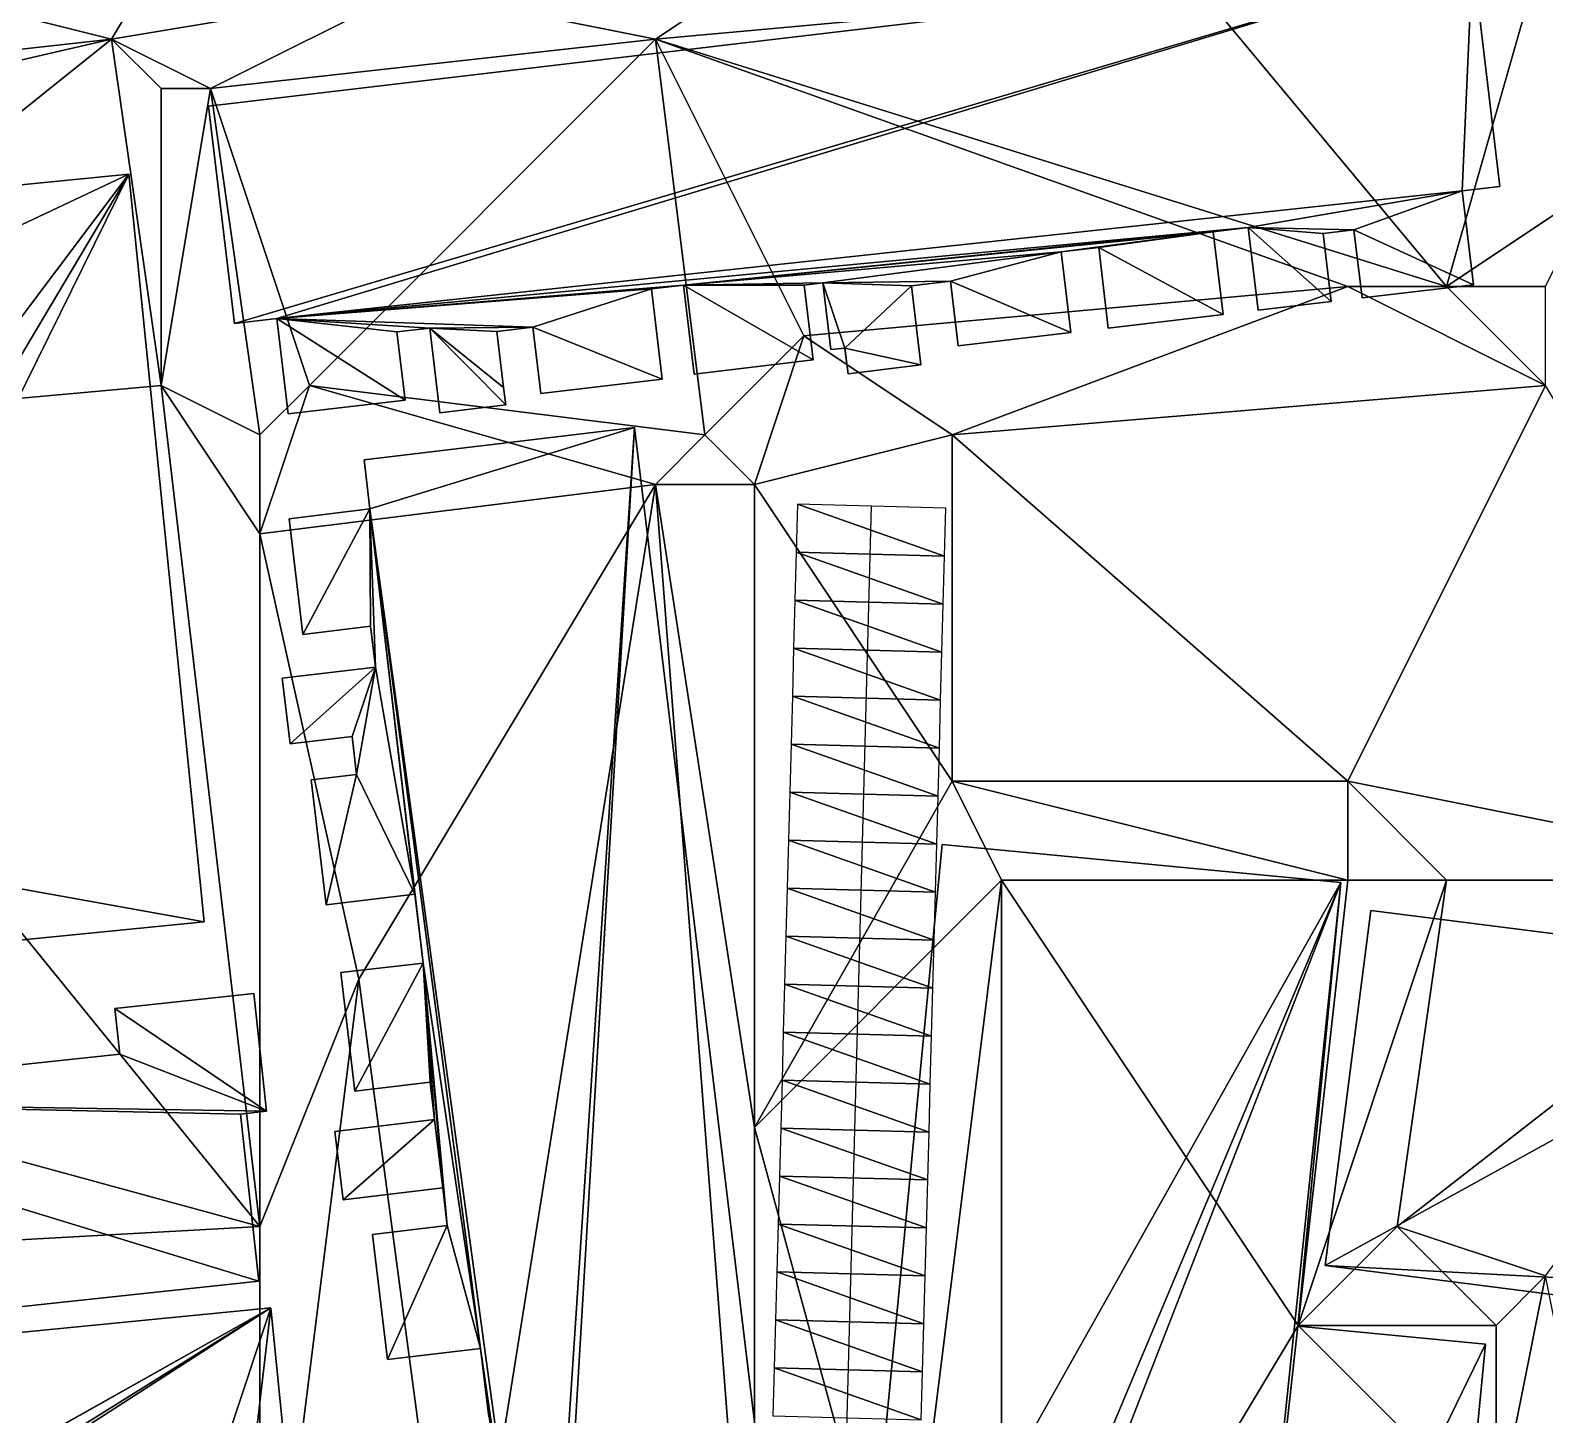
# Model space of a CAD drawing. Header units: metres. Extents: x -1103 to 901, y -902 to 905.
# Drawn here: x -771.3 to -710, y 460.4 to 516.4 of the extents above; entities that cross this region are included whole.
import ezdxf

# ---------------------------------------------------------------- set-up
doc = ezdxf.new("R2010")
doc.units = ezdxf.units.M
for name, color, linetype in [('OSM_BUILDING_FOOTPRINTS', 7, 'CONTINUOUS'), ('OSM_BUILDING_ROOFS', 1, 'CONTINUOUS'), ('OSM_BUILDING_WALLS', 8, 'CONTINUOUS'), ('OSM_ROAD_AXES', 2, 'CONTINUOUS'), ('OSM_ROAD_SURFACE', 9, 'CONTINUOUS'), ('OSM_TERRAIN', 3, 'CONTINUOUS')]:
    doc.layers.add(name, color=color, linetype=linetype)

msp = doc.modelspace()

# ---------------------------------------------------------------- linework, layer by layer
at = {"layer": 'OSM_BUILDING_FOOTPRINTS'}
for points in [[(-764.085, 513.287, 13.058), (-712.95, 519.337, 13.058), (-711.844, 510.036, 13.058), (-713.37, 509.859, 13.058), (-712.916, 506.066, 13.058), (-717.415, 505.535, 13.058), (-717.747, 508.289, 13.058), (-718.996, 508.145, 13.058), (-718.664, 505.391, 13.058), (-721.627, 505.037, 13.058), (-722.025, 508.377, 13.058), (-723.44, 508.211, 13.058), (-723.042, 504.871, 13.058), (-727.684, 504.318, 13.058), (-728.071, 507.57, 13.058), (-729.586, 507.393, 13.058), (-729.199, 504.141, 13.058), (-733.753, 503.599, 13.058), (-734.062, 506.209, 13.058), (-735.643, 506.021, 13.058), (-735.267, 502.825, 13.058), (-738.207, 502.471, 13.058), (-738.285, 503.057, 13.058), (-738.34, 503.511, 13.058), (-738.904, 503.444, 13.058), (-739.236, 506.143, 13.058), (-739.987, 506.054, 13.058), (-739.622, 503.035, 13.058), (-744.442, 502.46, 13.058), (-744.873, 506.054, 13.058), (-746.166, 505.899, 13.058), (-745.724, 502.25, 13.058), (-750.643, 501.675, 13.058), (-750.964, 504.351, 13.058), (-752.412, 504.185, 13.058), (-752.146, 501.918, 13.058), (-752.058, 501.21, 13.058), (-754.722, 500.89, 13.058), (-755.131, 504.318, 13.058), (-756.457, 504.163, 13.058), (-756.126, 501.409, 13.058), (-760.857, 500.845, 13.058), (-761.321, 504.705, 13.058), (-763.034, 504.506, 13.058), (-764.085, 513.287, 13.058)], [(-784.357, 508.852, 12.075), (-767.301, 510.544, 12.075), (-764.25, 480.32, 12.075), (-780.3, 478.727, 12.075), (-780.764, 483.272, 12.075), (-784.479, 482.907, 12.075), (-784.843, 486.579, 12.075), (-781.372, 486.922, 12.075), (-781.815, 491.268, 12.075), (-783.207, 491.124, 12.075), (-784.379, 502.725, 12.075), (-783.738, 502.791, 12.075), (-784.357, 508.852, 12.075)], [(-734.405, 483.439, 12.812), (-718.277, 481.902, 12.812), (-720.012, 463.964, 12.812), (-712.429, 463.245, 12.812), (-714.474, 442.056, 12.812), (-722.367, 442.808, 12.812), (-722.466, 441.758, 12.812), (-733.498, 442.808, 12.812), (-733.144, 446.535, 12.812), (-737.919, 446.988, 12.812), (-734.405, 483.439, 12.812)], [(-717.061, 480.774, 13.836), (-697.396, 478.286, 13.836), (-699.342, 463.212, 13.836), (-704.294, 463.843, 13.836), (-704.084, 465.468, 13.836), (-706.549, 465.778, 13.836), (-706.67, 464.86, 13.836), (-718.907, 466.419, 13.836), (-717.061, 480.774, 13.836)], [(-762.249, 477.411, 12.233), (-761.73, 472.656, 12.233), (-762.78, 472.545, 12.233), (-762.05, 465.788, 12.233), (-784.71, 463.366, 12.233), (-785.761, 473.032, 12.233), (-767.666, 474.967, 12.233), (-767.865, 476.814, 12.233), (-762.249, 477.411, 12.233)], [(-795.477, 461.386, 12.479), (-761.564, 464.716, 12.479), (-760.082, 449.841, 12.479), (-763.332, 449.52, 12.479), (-763.166, 447.983, 12.479), (-766.626, 447.607, 12.479), (-766.781, 449.023, 12.479), (-789.861, 446.501, 12.479), (-789.706, 445.085, 12.479), (-793.697, 444.643, 12.479), (-793.907, 446.523, 12.479), (-793.995, 446.512, 12.479), (-795.477, 461.386, 12.479)]]:
    msp.add_polyline3d(points, close=True, dxfattribs=at)
msp.add_polyline3d([(-740.108, 444.456, 12.078), (-746.852, 500.293, 12.078), (-746.852, 500.293, 12.078), (-757.784, 498.987, 12.078), (-757.552, 497.008, 12.078), (-760.824, 496.61, 12.078), (-760.26, 491.932, 12.078), (-757.529, 492.264, 12.078), (-757.33, 490.605, 12.078), (-761.1, 490.162, 12.078), (-760.779, 487.508, 12.078), (-758.27, 487.807, 12.078), (-758.093, 486.27, 12.078), (-759.928, 486.059, 12.078), (-759.32, 481.005, 12.078), (-755.739, 481.437, 12.078), (-755.396, 478.65, 12.078), (-758.734, 478.263, 12.078), (-758.159, 473.474, 12.078), (-755.119, 473.839, 12.078), (-754.943, 472.324, 12.078), (-758.977, 471.838, 12.078), (-758.634, 469.073, 12.078), (-754.6, 469.559, 12.078), (-754.423, 468.033, 12.078), (-757.452, 467.679, 12.078), (-756.844, 462.625, 12.078), (-753.074, 463.068, 12.078), (-752.743, 460.303, 12.078)], dxfattribs=at)
at = {"layer": 'OSM_BUILDING_ROOFS'}
for points in [[(-712.95, 519.337, 27.858), (-764.085, 513.287, 27.858), (-763.034, 504.506, 27.858)], [(-712.95, 519.337, 27.858), (-763.034, 504.506, 27.858), (-761.321, 504.705, 27.858)], [(-713.37, 509.859, 27.858), (-712.95, 519.337, 27.858), (-761.321, 504.705, 27.858)], [(-713.37, 509.859, 27.858), (-711.844, 510.036, 27.858), (-712.95, 519.337, 27.858)], [(-767.301, 510.544, 23.675), (-784.357, 508.852, 23.675), (-783.738, 502.791, 23.675)], [(-767.301, 510.544, 23.675), (-783.738, 502.791, 23.675), (-781.815, 491.268, 23.675)], [(-767.301, 510.544, 23.675), (-781.815, 491.268, 23.675), (-781.372, 486.922, 23.675)], [(-767.301, 510.544, 23.675), (-781.372, 486.922, 23.675), (-780.764, 483.272, 23.675)], [(-780.764, 483.272, 23.675), (-764.25, 480.32, 23.675), (-767.301, 510.544, 23.675)], [(-722.025, 508.377, 27.858), (-713.37, 509.859, 27.858), (-761.321, 504.705, 27.858)], [(-722.025, 508.377, 27.858), (-717.747, 508.289, 27.858), (-713.37, 509.859, 27.858)], [(-717.747, 508.289, 27.858), (-712.916, 506.066, 27.858), (-713.37, 509.859, 27.858)], [(-722.025, 508.377, 27.858), (-761.321, 504.705, 27.858), (-744.873, 506.054, 27.858)], [(-744.873, 506.054, 27.858), (-723.44, 508.211, 27.858), (-722.025, 508.377, 27.858)], [(-744.873, 506.054, 27.858), (-729.586, 507.393, 27.858), (-723.44, 508.211, 27.858)], [(-729.586, 507.393, 27.858), (-728.071, 507.57, 27.858), (-723.44, 508.211, 27.858)], [(-728.071, 507.57, 27.858), (-723.042, 504.871, 27.858), (-723.44, 508.211, 27.858)], [(-722.025, 508.377, 27.858), (-721.627, 505.037, 27.858), (-718.664, 505.391, 27.858)], [(-722.025, 508.377, 27.858), (-718.664, 505.391, 27.858), (-718.996, 508.145, 27.858)], [(-722.025, 508.377, 27.858), (-718.996, 508.145, 27.858), (-717.747, 508.289, 27.858)], [(-717.747, 508.289, 27.858), (-717.415, 505.535, 27.858), (-712.916, 506.066, 27.858)], [(-744.873, 506.054, 27.858), (-739.236, 506.143, 27.858), (-729.586, 507.393, 27.858)], [(-739.236, 506.143, 27.858), (-734.062, 506.209, 27.858), (-729.586, 507.393, 27.858)], [(-734.062, 506.209, 27.858), (-729.199, 504.141, 27.858), (-729.586, 507.393, 27.858)], [(-728.071, 507.57, 27.858), (-727.684, 504.318, 27.858), (-723.042, 504.871, 27.858)], [(-761.321, 504.705, 27.858), (-746.166, 505.899, 27.858), (-744.873, 506.054, 27.858)], [(-744.873, 506.054, 27.858), (-739.987, 506.054, 27.858), (-739.236, 506.143, 27.858)], [(-744.873, 506.054, 27.858), (-744.442, 502.46, 27.858), (-739.622, 503.035, 27.858)], [(-744.873, 506.054, 27.858), (-739.622, 503.035, 27.858), (-739.987, 506.054, 27.858)], [(-739.236, 506.143, 27.858), (-735.643, 506.021, 27.858), (-734.062, 506.209, 27.858)], [(-739.236, 506.143, 27.858), (-738.904, 503.444, 27.858), (-738.34, 503.511, 27.858)], [(-739.236, 506.143, 27.858), (-738.34, 503.511, 27.858), (-735.643, 506.021, 27.858)], [(-738.34, 503.511, 27.858), (-735.267, 502.825, 27.858), (-735.643, 506.021, 27.858)], [(-734.062, 506.209, 27.858), (-733.753, 503.599, 27.858), (-729.199, 504.141, 27.858)], [(-761.321, 504.705, 27.858), (-750.964, 504.351, 27.858), (-746.166, 505.899, 27.858)], [(-750.964, 504.351, 27.858), (-745.724, 502.25, 27.858), (-746.166, 505.899, 27.858)], [(-761.321, 504.705, 27.858), (-760.857, 500.845, 27.858), (-756.126, 501.409, 27.858)], [(-761.321, 504.705, 27.858), (-756.126, 501.409, 27.858), (-756.457, 504.163, 27.858)], [(-761.321, 504.705, 27.858), (-756.457, 504.163, 27.858), (-755.131, 504.318, 27.858)], [(-761.321, 504.705, 27.858), (-755.131, 504.318, 27.858), (-750.964, 504.351, 27.858)], [(-755.131, 504.318, 27.858), (-752.412, 504.185, 27.858), (-750.964, 504.351, 27.858)], [(-755.131, 504.318, 27.858), (-754.722, 500.89, 27.858), (-752.058, 501.21, 27.858)], [(-755.131, 504.318, 27.858), (-752.058, 501.21, 27.858), (-752.146, 501.918, 27.858)], [(-755.131, 504.318, 27.858), (-752.146, 501.918, 27.858), (-752.412, 504.185, 27.858)], [(-750.964, 504.351, 27.858), (-750.643, 501.675, 27.858), (-745.724, 502.25, 27.858)], [(-738.34, 503.511, 27.858), (-738.285, 503.057, 27.858), (-738.207, 502.471, 27.858)], [(-738.34, 503.511, 27.858), (-738.207, 502.471, 27.858), (-735.267, 502.825, 27.858)], [(-746.852, 500.293, 26.878), (-757.784, 498.987, 26.878), (-757.552, 497.008, 26.878)], [(-750.476, 445.263, 26.878), (-746.852, 500.293, 26.878), (-757.552, 497.008, 26.878)], [(-750.476, 445.263, 26.878), (-750.233, 443.25, 26.878), (-746.852, 500.293, 26.878)], [(-750.233, 443.25, 26.878), (-740.108, 444.456, 26.878), (-746.852, 500.293, 26.878)], [(-757.552, 497.008, 26.878), (-760.824, 496.61, 26.878), (-760.26, 491.932, 26.878)], [(-757.552, 497.008, 26.878), (-760.26, 491.932, 26.878), (-757.529, 492.264, 26.878)], [(-757.552, 497.008, 26.878), (-757.529, 492.264, 26.878), (-757.33, 490.605, 26.878)], [(-757.552, 497.008, 26.878), (-757.33, 490.605, 26.878), (-755.739, 481.437, 26.878)], [(-757.552, 497.008, 26.878), (-755.739, 481.437, 26.878), (-755.396, 478.65, 26.878)], [(-757.552, 497.008, 26.878), (-755.396, 478.65, 26.878), (-753.074, 463.068, 26.878)], [(-753.074, 463.068, 26.878), (-750.476, 445.263, 26.878), (-757.552, 497.008, 26.878)], [(-757.33, 490.605, 26.878), (-761.1, 490.162, 26.878), (-760.779, 487.508, 26.878)], [(-757.33, 490.605, 26.878), (-760.779, 487.508, 26.878), (-758.27, 487.807, 26.878)], [(-757.33, 490.605, 26.878), (-758.27, 487.807, 26.878), (-758.093, 486.27, 26.878)], [(-757.33, 490.605, 26.878), (-758.093, 486.27, 26.878), (-755.739, 481.437, 26.878)], [(-758.093, 486.27, 26.878), (-759.928, 486.059, 26.878), (-759.32, 481.005, 26.878)], [(-758.093, 486.27, 26.878), (-759.32, 481.005, 26.878), (-755.739, 481.437, 26.878)], [(-718.277, 481.902, 21.212), (-734.405, 483.439, 21.212), (-737.919, 446.988, 21.212)], [(-780.764, 483.272, 23.675), (-780.3, 478.727, 23.675), (-764.25, 480.32, 23.675)], [(-718.277, 481.902, 21.212), (-737.919, 446.988, 21.212), (-733.144, 446.535, 21.212)], [(-718.277, 481.902, 21.212), (-733.144, 446.535, 21.212), (-733.498, 442.808, 21.212)], [(-722.367, 442.808, 21.212), (-718.277, 481.902, 21.212), (-733.498, 442.808, 21.212)], [(-722.367, 442.808, 21.212), (-720.012, 463.964, 21.212), (-718.277, 481.902, 21.212)], [(-697.396, 478.286, 22.236), (-717.061, 480.774, 22.236), (-718.907, 466.419, 22.236)], [(-755.396, 478.65, 26.878), (-758.734, 478.263, 26.878), (-758.159, 473.474, 26.878)], [(-755.396, 478.65, 26.878), (-758.159, 473.474, 26.878), (-755.119, 473.839, 26.878)], [(-755.396, 478.65, 26.878), (-755.119, 473.839, 26.878), (-754.943, 472.324, 26.878)], [(-755.396, 478.65, 26.878), (-754.943, 472.324, 26.878), (-754.6, 469.559, 26.878)], [(-755.396, 478.65, 26.878), (-754.6, 469.559, 26.878), (-754.423, 468.033, 26.878)], [(-755.396, 478.65, 26.878), (-754.423, 468.033, 26.878), (-753.074, 463.068, 26.878)], [(-697.396, 478.286, 22.236), (-718.907, 466.419, 22.236), (-706.549, 465.778, 22.236)], [(-761.73, 472.656, 23.833), (-762.249, 477.411, 23.833), (-767.865, 476.814, 23.833)], [(-761.73, 472.656, 23.833), (-767.865, 476.814, 23.833), (-767.666, 474.967, 23.833)], [(-761.73, 472.656, 23.833), (-767.666, 474.967, 23.833), (-785.761, 473.032, 23.833)], [(-785.761, 473.032, 23.833), (-784.71, 463.366, 23.833), (-762.05, 465.788, 23.833)], [(-785.761, 473.032, 23.833), (-762.05, 465.788, 23.833), (-762.78, 472.545, 23.833)], [(-785.761, 473.032, 23.833), (-762.78, 472.545, 23.833), (-761.73, 472.656, 23.833)], [(-754.943, 472.324, 26.878), (-758.977, 471.838, 26.878), (-758.634, 469.073, 26.878)], [(-754.943, 472.324, 26.878), (-758.634, 469.073, 26.878), (-754.6, 469.559, 26.878)], [(-754.423, 468.033, 26.878), (-757.452, 467.679, 26.878), (-756.844, 462.625, 26.878)], [(-754.423, 468.033, 26.878), (-756.844, 462.625, 26.878), (-753.074, 463.068, 26.878)], [(-718.907, 466.419, 22.236), (-706.67, 464.86, 22.236), (-706.549, 465.778, 22.236)], [(-761.564, 464.716, 20.879), (-795.477, 461.386, 20.879), (-793.995, 446.512, 20.879)], [(-761.564, 464.716, 20.879), (-793.995, 446.512, 20.879), (-793.907, 446.523, 20.879)], [(-761.564, 464.716, 20.879), (-793.907, 446.523, 20.879), (-793.697, 444.643, 20.879)], [(-761.564, 464.716, 20.879), (-793.697, 444.643, 20.879), (-789.861, 446.501, 20.879)], [(-761.564, 464.716, 20.879), (-789.861, 446.501, 20.879), (-766.781, 449.023, 20.879)], [(-761.564, 464.716, 20.879), (-766.781, 449.023, 20.879), (-763.332, 449.52, 20.879)], [(-763.332, 449.52, 20.879), (-760.082, 449.841, 20.879), (-761.564, 464.716, 20.879)], [(-722.367, 442.808, 21.212), (-712.429, 463.245, 21.212), (-720.012, 463.964, 21.212)], [(-722.367, 442.808, 21.212), (-714.474, 442.056, 21.212), (-712.429, 463.245, 21.212)], [(-753.074, 463.068, 26.878), (-752.743, 460.303, 26.878), (-750.476, 445.263, 26.878)]]:
    msp.add_3dface(points, dxfattribs=at)
at = {"layer": 'OSM_BUILDING_WALLS'}
for points in [[(-712.95, 519.337, 13.058), (-764.085, 513.287, 13.058), (-764.085, 513.287, 27.858)], [(-712.95, 519.337, 13.058), (-764.085, 513.287, 27.858), (-712.95, 519.337, 27.858)], [(-711.844, 510.036, 13.058), (-712.95, 519.337, 13.058), (-712.95, 519.337, 27.858)], [(-711.844, 510.036, 13.058), (-712.95, 519.337, 27.858), (-711.844, 510.036, 27.858)], [(-764.085, 513.287, 13.058), (-763.034, 504.506, 13.058), (-763.034, 504.506, 27.858)], [(-764.085, 513.287, 13.058), (-763.034, 504.506, 27.858), (-764.085, 513.287, 27.858)], [(-767.301, 510.544, 12.075), (-784.357, 508.852, 12.075), (-784.357, 508.852, 23.675)], [(-767.301, 510.544, 12.075), (-784.357, 508.852, 23.675), (-767.301, 510.544, 23.675)], [(-764.25, 480.32, 12.075), (-767.301, 510.544, 12.075), (-767.301, 510.544, 23.675)], [(-764.25, 480.32, 12.075), (-767.301, 510.544, 23.675), (-764.25, 480.32, 23.675)], [(-713.37, 509.859, 13.058), (-711.844, 510.036, 13.058), (-711.844, 510.036, 27.858)], [(-713.37, 509.859, 13.058), (-711.844, 510.036, 27.858), (-713.37, 509.859, 27.858)], [(-712.916, 506.066, 13.058), (-713.37, 509.859, 13.058), (-713.37, 509.859, 27.858)], [(-712.916, 506.066, 13.058), (-713.37, 509.859, 27.858), (-712.916, 506.066, 27.858)], [(-723.44, 508.211, 13.058), (-722.025, 508.377, 13.058), (-722.025, 508.377, 27.858)], [(-723.44, 508.211, 13.058), (-722.025, 508.377, 27.858), (-723.44, 508.211, 27.858)], [(-723.042, 504.871, 13.058), (-723.44, 508.211, 13.058), (-723.44, 508.211, 27.858)], [(-723.042, 504.871, 13.058), (-723.44, 508.211, 27.858), (-723.042, 504.871, 27.858)], [(-722.025, 508.377, 13.058), (-721.627, 505.037, 13.058), (-721.627, 505.037, 27.858)], [(-722.025, 508.377, 13.058), (-721.627, 505.037, 27.858), (-722.025, 508.377, 27.858)], [(-718.996, 508.145, 13.058), (-717.747, 508.289, 13.058), (-717.747, 508.289, 27.858)], [(-718.996, 508.145, 13.058), (-717.747, 508.289, 27.858), (-718.996, 508.145, 27.858)], [(-718.664, 505.391, 13.058), (-718.996, 508.145, 13.058), (-718.996, 508.145, 27.858)], [(-718.664, 505.391, 13.058), (-718.996, 508.145, 27.858), (-718.664, 505.391, 27.858)], [(-717.747, 508.289, 13.058), (-717.415, 505.535, 13.058), (-717.415, 505.535, 27.858)], [(-717.747, 508.289, 13.058), (-717.415, 505.535, 27.858), (-717.747, 508.289, 27.858)], [(-729.586, 507.393, 13.058), (-728.071, 507.57, 13.058), (-728.071, 507.57, 27.858)], [(-729.586, 507.393, 13.058), (-728.071, 507.57, 27.858), (-729.586, 507.393, 27.858)], [(-729.199, 504.141, 13.058), (-729.586, 507.393, 13.058), (-729.586, 507.393, 27.858)], [(-729.199, 504.141, 13.058), (-729.586, 507.393, 27.858), (-729.199, 504.141, 27.858)], [(-728.071, 507.57, 13.058), (-727.684, 504.318, 13.058), (-727.684, 504.318, 27.858)], [(-728.071, 507.57, 13.058), (-727.684, 504.318, 27.858), (-728.071, 507.57, 27.858)], [(-746.166, 505.899, 13.058), (-744.873, 506.054, 13.058), (-744.873, 506.054, 27.858)], [(-746.166, 505.899, 13.058), (-744.873, 506.054, 27.858), (-746.166, 505.899, 27.858)], [(-744.873, 506.054, 13.058), (-744.442, 502.46, 13.058), (-744.442, 502.46, 27.858)], [(-744.873, 506.054, 13.058), (-744.442, 502.46, 27.858), (-744.873, 506.054, 27.858)], [(-739.987, 506.054, 13.058), (-739.236, 506.143, 13.058), (-739.236, 506.143, 27.858)], [(-739.987, 506.054, 13.058), (-739.236, 506.143, 27.858), (-739.987, 506.054, 27.858)], [(-739.622, 503.035, 13.058), (-739.987, 506.054, 13.058), (-739.987, 506.054, 27.858)], [(-739.622, 503.035, 13.058), (-739.987, 506.054, 27.858), (-739.622, 503.035, 27.858)], [(-739.236, 506.143, 13.058), (-738.904, 503.444, 13.058), (-738.904, 503.444, 27.858)], [(-739.236, 506.143, 13.058), (-738.904, 503.444, 27.858), (-739.236, 506.143, 27.858)], [(-735.643, 506.021, 13.058), (-734.062, 506.209, 13.058), (-734.062, 506.209, 27.858)], [(-735.643, 506.021, 13.058), (-734.062, 506.209, 27.858), (-735.643, 506.021, 27.858)], [(-735.267, 502.825, 13.058), (-735.643, 506.021, 13.058), (-735.643, 506.021, 27.858)], [(-735.267, 502.825, 13.058), (-735.643, 506.021, 27.858), (-735.267, 502.825, 27.858)], [(-734.062, 506.209, 13.058), (-733.753, 503.599, 13.058), (-733.753, 503.599, 27.858)], [(-734.062, 506.209, 13.058), (-733.753, 503.599, 27.858), (-734.062, 506.209, 27.858)], [(-717.415, 505.535, 13.058), (-712.916, 506.066, 13.058), (-712.916, 506.066, 27.858)], [(-717.415, 505.535, 13.058), (-712.916, 506.066, 27.858), (-717.415, 505.535, 27.858)], [(-745.724, 502.25, 13.058), (-746.166, 505.899, 13.058), (-746.166, 505.899, 27.858)], [(-745.724, 502.25, 13.058), (-746.166, 505.899, 27.858), (-745.724, 502.25, 27.858)], [(-721.627, 505.037, 13.058), (-718.664, 505.391, 13.058), (-718.664, 505.391, 27.858)], [(-721.627, 505.037, 13.058), (-718.664, 505.391, 27.858), (-721.627, 505.037, 27.858)], [(-727.684, 504.318, 13.058), (-723.042, 504.871, 13.058), (-723.042, 504.871, 27.858)], [(-727.684, 504.318, 13.058), (-723.042, 504.871, 27.858), (-727.684, 504.318, 27.858)], [(-763.034, 504.506, 13.058), (-761.321, 504.705, 13.058), (-761.321, 504.705, 27.858)], [(-763.034, 504.506, 13.058), (-761.321, 504.705, 27.858), (-763.034, 504.506, 27.858)], [(-761.321, 504.705, 13.058), (-760.857, 500.845, 13.058), (-760.857, 500.845, 27.858)], [(-761.321, 504.705, 13.058), (-760.857, 500.845, 27.858), (-761.321, 504.705, 27.858)], [(-756.457, 504.163, 13.058), (-755.131, 504.318, 13.058), (-755.131, 504.318, 27.858)], [(-756.457, 504.163, 13.058), (-755.131, 504.318, 27.858), (-756.457, 504.163, 27.858)], [(-756.126, 501.409, 13.058), (-756.457, 504.163, 13.058), (-756.457, 504.163, 27.858)], [(-756.126, 501.409, 13.058), (-756.457, 504.163, 27.858), (-756.126, 501.409, 27.858)], [(-755.131, 504.318, 13.058), (-754.722, 500.89, 13.058), (-754.722, 500.89, 27.858)], [(-755.131, 504.318, 13.058), (-754.722, 500.89, 27.858), (-755.131, 504.318, 27.858)], [(-752.412, 504.185, 13.058), (-750.964, 504.351, 13.058), (-750.964, 504.351, 27.858)], [(-752.412, 504.185, 13.058), (-750.964, 504.351, 27.858), (-752.412, 504.185, 27.858)], [(-752.146, 501.918, 13.058), (-752.412, 504.185, 13.058), (-752.412, 504.185, 27.858)], [(-752.146, 501.918, 13.058), (-752.412, 504.185, 27.858), (-752.146, 501.918, 27.858)], [(-750.964, 504.351, 13.058), (-750.643, 501.675, 13.058), (-750.643, 501.675, 27.858)], [(-750.964, 504.351, 13.058), (-750.643, 501.675, 27.858), (-750.964, 504.351, 27.858)], [(-733.753, 503.599, 13.058), (-729.199, 504.141, 13.058), (-729.199, 504.141, 27.858)], [(-733.753, 503.599, 13.058), (-729.199, 504.141, 27.858), (-733.753, 503.599, 27.858)], [(-744.442, 502.46, 13.058), (-739.622, 503.035, 13.058), (-739.622, 503.035, 27.858)], [(-744.442, 502.46, 13.058), (-739.622, 503.035, 27.858), (-744.442, 502.46, 27.858)], [(-738.904, 503.444, 13.058), (-738.34, 503.511, 13.058), (-738.34, 503.511, 27.858)], [(-738.904, 503.444, 13.058), (-738.34, 503.511, 27.858), (-738.904, 503.444, 27.858)], [(-738.34, 503.511, 13.058), (-738.285, 503.057, 13.058), (-738.285, 503.057, 27.858)], [(-738.34, 503.511, 13.058), (-738.285, 503.057, 27.858), (-738.34, 503.511, 27.858)], [(-738.285, 503.057, 13.058), (-738.207, 502.471, 13.058), (-738.207, 502.471, 27.858)], [(-738.285, 503.057, 13.058), (-738.207, 502.471, 27.858), (-738.285, 503.057, 27.858)], [(-738.207, 502.471, 13.058), (-735.267, 502.825, 13.058), (-735.267, 502.825, 27.858)], [(-738.207, 502.471, 13.058), (-735.267, 502.825, 27.858), (-738.207, 502.471, 27.858)], [(-752.058, 501.21, 13.058), (-752.146, 501.918, 13.058), (-752.146, 501.918, 27.858)], [(-752.058, 501.21, 13.058), (-752.146, 501.918, 27.858), (-752.058, 501.21, 27.858)], [(-750.643, 501.675, 13.058), (-745.724, 502.25, 13.058), (-745.724, 502.25, 27.858)], [(-750.643, 501.675, 13.058), (-745.724, 502.25, 27.858), (-750.643, 501.675, 27.858)], [(-760.857, 500.845, 13.058), (-756.126, 501.409, 13.058), (-756.126, 501.409, 27.858)], [(-760.857, 500.845, 13.058), (-756.126, 501.409, 27.858), (-760.857, 500.845, 27.858)], [(-754.722, 500.89, 13.058), (-752.058, 501.21, 13.058), (-752.058, 501.21, 27.858)], [(-754.722, 500.89, 13.058), (-752.058, 501.21, 27.858), (-754.722, 500.89, 27.858)], [(-746.852, 500.293, 12.078), (-757.784, 498.987, 12.078), (-757.784, 498.987, 26.878)], [(-746.852, 500.293, 12.078), (-757.784, 498.987, 26.878), (-746.852, 500.293, 26.878)], [(-740.108, 444.456, 12.078), (-746.852, 500.293, 12.078), (-746.852, 500.293, 26.878)], [(-740.108, 444.456, 12.078), (-746.852, 500.293, 26.878), (-740.108, 444.456, 26.878)], [(-757.784, 498.987, 12.078), (-757.552, 497.008, 12.078), (-757.552, 497.008, 26.878)], [(-757.784, 498.987, 12.078), (-757.552, 497.008, 26.878), (-757.784, 498.987, 26.878)], [(-757.552, 497.008, 12.078), (-760.824, 496.61, 12.078), (-760.824, 496.61, 26.878)], [(-757.552, 497.008, 12.078), (-760.824, 496.61, 26.878), (-757.552, 497.008, 26.878)], [(-760.824, 496.61, 12.078), (-760.26, 491.932, 12.078), (-760.26, 491.932, 26.878)], [(-760.824, 496.61, 12.078), (-760.26, 491.932, 26.878), (-760.824, 496.61, 26.878)], [(-760.26, 491.932, 12.078), (-757.529, 492.264, 12.078), (-757.529, 492.264, 26.878)], [(-760.26, 491.932, 12.078), (-757.529, 492.264, 26.878), (-760.26, 491.932, 26.878)], [(-757.529, 492.264, 12.078), (-757.33, 490.605, 12.078), (-757.33, 490.605, 26.878)], [(-757.529, 492.264, 12.078), (-757.33, 490.605, 26.878), (-757.529, 492.264, 26.878)], [(-757.33, 490.605, 12.078), (-761.1, 490.162, 12.078), (-761.1, 490.162, 26.878)], [(-757.33, 490.605, 12.078), (-761.1, 490.162, 26.878), (-757.33, 490.605, 26.878)], [(-761.1, 490.162, 12.078), (-760.779, 487.508, 12.078), (-760.779, 487.508, 26.878)], [(-761.1, 490.162, 12.078), (-760.779, 487.508, 26.878), (-761.1, 490.162, 26.878)], [(-760.779, 487.508, 12.078), (-758.27, 487.807, 12.078), (-758.27, 487.807, 26.878)], [(-760.779, 487.508, 12.078), (-758.27, 487.807, 26.878), (-760.779, 487.508, 26.878)], [(-758.27, 487.807, 12.078), (-758.093, 486.27, 12.078), (-758.093, 486.27, 26.878)], [(-758.27, 487.807, 12.078), (-758.093, 486.27, 26.878), (-758.27, 487.807, 26.878)], [(-758.093, 486.27, 12.078), (-759.928, 486.059, 12.078), (-759.928, 486.059, 26.878)], [(-758.093, 486.27, 12.078), (-759.928, 486.059, 26.878), (-758.093, 486.27, 26.878)], [(-759.928, 486.059, 12.078), (-759.32, 481.005, 12.078), (-759.32, 481.005, 26.878)], [(-759.928, 486.059, 12.078), (-759.32, 481.005, 26.878), (-759.928, 486.059, 26.878)], [(-734.405, 483.439, 12.812), (-737.919, 446.988, 12.812), (-737.919, 446.988, 21.212)], [(-734.405, 483.439, 12.812), (-737.919, 446.988, 21.212), (-734.405, 483.439, 21.212)], [(-718.277, 481.902, 12.812), (-734.405, 483.439, 12.812), (-734.405, 483.439, 21.212)], [(-718.277, 481.902, 12.812), (-734.405, 483.439, 21.212), (-718.277, 481.902, 21.212)], [(-720.012, 463.964, 12.812), (-718.277, 481.902, 12.812), (-718.277, 481.902, 21.212)], [(-720.012, 463.964, 12.812), (-718.277, 481.902, 21.212), (-720.012, 463.964, 21.212)], [(-759.32, 481.005, 12.078), (-755.739, 481.437, 12.078), (-755.739, 481.437, 26.878)], [(-759.32, 481.005, 12.078), (-755.739, 481.437, 26.878), (-759.32, 481.005, 26.878)], [(-755.739, 481.437, 12.078), (-755.396, 478.65, 12.078), (-755.396, 478.65, 26.878)], [(-755.739, 481.437, 12.078), (-755.396, 478.65, 26.878), (-755.739, 481.437, 26.878)], [(-780.3, 478.727, 12.075), (-764.25, 480.32, 12.075), (-764.25, 480.32, 23.675)], [(-780.3, 478.727, 12.075), (-764.25, 480.32, 23.675), (-780.3, 478.727, 23.675)], [(-717.061, 480.774, 13.836), (-718.907, 466.419, 13.836), (-718.907, 466.419, 22.236)], [(-717.061, 480.774, 13.836), (-718.907, 466.419, 22.236), (-717.061, 480.774, 22.236)], [(-697.396, 478.286, 13.836), (-717.061, 480.774, 13.836), (-717.061, 480.774, 22.236)], [(-697.396, 478.286, 13.836), (-717.061, 480.774, 22.236), (-697.396, 478.286, 22.236)], [(-755.396, 478.65, 12.078), (-758.734, 478.263, 12.078), (-758.734, 478.263, 26.878)], [(-755.396, 478.65, 12.078), (-758.734, 478.263, 26.878), (-755.396, 478.65, 26.878)], [(-758.734, 478.263, 12.078), (-758.159, 473.474, 12.078), (-758.159, 473.474, 26.878)], [(-758.734, 478.263, 12.078), (-758.159, 473.474, 26.878), (-758.734, 478.263, 26.878)], [(-762.249, 477.411, 12.233), (-767.865, 476.814, 12.233), (-767.865, 476.814, 23.833)], [(-762.249, 477.411, 12.233), (-767.865, 476.814, 23.833), (-762.249, 477.411, 23.833)], [(-761.73, 472.656, 12.233), (-762.249, 477.411, 12.233), (-762.249, 477.411, 23.833)], [(-761.73, 472.656, 12.233), (-762.249, 477.411, 23.833), (-761.73, 472.656, 23.833)], [(-767.865, 476.814, 12.233), (-767.666, 474.967, 12.233), (-767.666, 474.967, 23.833)], [(-767.865, 476.814, 12.233), (-767.666, 474.967, 23.833), (-767.865, 476.814, 23.833)], [(-767.666, 474.967, 12.233), (-785.761, 473.032, 12.233), (-785.761, 473.032, 23.833)], [(-767.666, 474.967, 12.233), (-785.761, 473.032, 23.833), (-767.666, 474.967, 23.833)], [(-758.159, 473.474, 12.078), (-755.119, 473.839, 12.078), (-755.119, 473.839, 26.878)], [(-758.159, 473.474, 12.078), (-755.119, 473.839, 26.878), (-758.159, 473.474, 26.878)], [(-755.119, 473.839, 12.078), (-754.943, 472.324, 12.078), (-754.943, 472.324, 26.878)], [(-755.119, 473.839, 12.078), (-754.943, 472.324, 26.878), (-755.119, 473.839, 26.878)], [(-762.78, 472.545, 12.233), (-761.73, 472.656, 12.233), (-761.73, 472.656, 23.833)], [(-762.78, 472.545, 12.233), (-761.73, 472.656, 23.833), (-762.78, 472.545, 23.833)], [(-762.05, 465.788, 12.233), (-762.78, 472.545, 12.233), (-762.78, 472.545, 23.833)], [(-762.05, 465.788, 12.233), (-762.78, 472.545, 23.833), (-762.05, 465.788, 23.833)], [(-754.943, 472.324, 12.078), (-758.977, 471.838, 12.078), (-758.977, 471.838, 26.878)], [(-754.943, 472.324, 12.078), (-758.977, 471.838, 26.878), (-754.943, 472.324, 26.878)], [(-758.977, 471.838, 12.078), (-758.634, 469.073, 12.078), (-758.634, 469.073, 26.878)], [(-758.977, 471.838, 12.078), (-758.634, 469.073, 26.878), (-758.977, 471.838, 26.878)], [(-758.634, 469.073, 12.078), (-754.6, 469.559, 12.078), (-754.6, 469.559, 26.878)], [(-758.634, 469.073, 12.078), (-754.6, 469.559, 26.878), (-758.634, 469.073, 26.878)], [(-754.6, 469.559, 12.078), (-754.423, 468.033, 12.078), (-754.423, 468.033, 26.878)], [(-754.6, 469.559, 12.078), (-754.423, 468.033, 26.878), (-754.6, 469.559, 26.878)], [(-754.423, 468.033, 12.078), (-757.452, 467.679, 12.078), (-757.452, 467.679, 26.878)], [(-754.423, 468.033, 12.078), (-757.452, 467.679, 26.878), (-754.423, 468.033, 26.878)], [(-757.452, 467.679, 12.078), (-756.844, 462.625, 12.078), (-756.844, 462.625, 26.878)], [(-757.452, 467.679, 12.078), (-756.844, 462.625, 26.878), (-757.452, 467.679, 26.878)], [(-718.907, 466.419, 13.836), (-706.67, 464.86, 13.836), (-706.67, 464.86, 22.236)], [(-718.907, 466.419, 13.836), (-706.67, 464.86, 22.236), (-718.907, 466.419, 22.236)], [(-784.71, 463.366, 12.233), (-762.05, 465.788, 12.233), (-762.05, 465.788, 23.833)], [(-784.71, 463.366, 12.233), (-762.05, 465.788, 23.833), (-784.71, 463.366, 23.833)], [(-761.564, 464.716, 12.479), (-795.477, 461.386, 12.479), (-795.477, 461.386, 20.879)], [(-761.564, 464.716, 12.479), (-795.477, 461.386, 20.879), (-761.564, 464.716, 20.879)], [(-760.082, 449.841, 12.479), (-761.564, 464.716, 12.479), (-761.564, 464.716, 20.879)], [(-760.082, 449.841, 12.479), (-761.564, 464.716, 20.879), (-760.082, 449.841, 20.879)], [(-712.429, 463.245, 12.812), (-720.012, 463.964, 12.812), (-720.012, 463.964, 21.212)], [(-712.429, 463.245, 12.812), (-720.012, 463.964, 21.212), (-712.429, 463.245, 21.212)], [(-714.474, 442.056, 12.812), (-712.429, 463.245, 12.812), (-712.429, 463.245, 21.212)], [(-714.474, 442.056, 12.812), (-712.429, 463.245, 21.212), (-714.474, 442.056, 21.212)], [(-756.844, 462.625, 12.078), (-753.074, 463.068, 12.078), (-753.074, 463.068, 26.878)], [(-756.844, 462.625, 12.078), (-753.074, 463.068, 26.878), (-756.844, 462.625, 26.878)], [(-753.074, 463.068, 12.078), (-752.743, 460.303, 12.078), (-752.743, 460.303, 26.878)], [(-753.074, 463.068, 12.078), (-752.743, 460.303, 26.878), (-753.074, 463.068, 26.878)]]:
    msp.add_3dface(points, dxfattribs=at)
at = {"layer": 'OSM_ROAD_AXES'}
msp.add_polyline3d([(-1016.64, 403.931, 15.429), (-1005.73, 413.597, 15.516), (-992.964, 424.921, 14.833), (-988.465, 427.598, 14.51), (-985.646, 427.598, 14.419), (-983.645, 427.133, 14.358), (-978.826, 422.168, 14.452), (-973.818, 417.789, 14.568), (-970.369, 413.719, 14.787), (-838.862, 430.056, 15.565), (-741.81, 442.222, 14.22), (-738.781, 442.775, 14.296), (-738.439, 444.876, 14.501), (-738.616, 446.679, 14.805), (-737.257, 497.119, 15.958)], dxfattribs=at)
at = {"layer": 'OSM_ROAD_SURFACE'}
for points in [[(-734.31, 495.098, 16.044), (-740.256, 497.2, 15.959), (-740.308, 495.26, 15.943)], [(-734.31, 495.098, 16.044), (-734.258, 497.038, 16.057), (-740.256, 497.2, 15.959)], [(-734.362, 493.158, 16.032), (-740.308, 495.26, 15.943), (-740.36, 493.32, 15.899)], [(-734.362, 493.158, 16.032), (-734.31, 495.098, 16.044), (-740.308, 495.26, 15.943)], [(-734.415, 491.218, 16.019), (-740.36, 493.32, 15.899), (-740.413, 491.38, 15.855)], [(-734.415, 491.218, 16.019), (-734.362, 493.158, 16.032), (-740.36, 493.32, 15.899)], [(-734.467, 489.278, 16.006), (-740.413, 491.38, 15.855), (-740.465, 489.44, 15.811)], [(-734.467, 489.278, 16.006), (-734.415, 491.218, 16.019), (-740.413, 491.38, 15.855)], [(-734.519, 487.338, 15.993), (-740.465, 489.44, 15.811), (-740.517, 487.5, 15.767)], [(-734.519, 487.338, 15.993), (-734.467, 489.278, 16.006), (-740.465, 489.44, 15.811)], [(-734.571, 485.398, 15.957), (-740.517, 487.5, 15.767), (-740.569, 485.56, 15.723)], [(-734.571, 485.398, 15.957), (-734.519, 487.338, 15.993), (-740.517, 487.5, 15.767)], [(-734.624, 483.458, 15.844), (-740.569, 485.56, 15.723), (-740.622, 483.619, 15.679)], [(-734.624, 483.458, 15.844), (-734.571, 485.398, 15.957), (-740.569, 485.56, 15.723)], [(-734.676, 481.518, 15.711), (-740.622, 483.619, 15.679), (-740.674, 481.679, 15.635)], [(-734.676, 481.518, 15.711), (-734.624, 483.458, 15.844), (-740.622, 483.619, 15.679)], [(-734.728, 479.578, 15.578), (-740.674, 481.679, 15.635), (-740.726, 479.739, 15.591)], [(-734.728, 479.578, 15.578), (-734.676, 481.518, 15.711), (-740.674, 481.679, 15.635)], [(-734.781, 477.638, 15.537), (-740.726, 479.739, 15.591), (-740.778, 477.799, 15.547)], [(-734.781, 477.638, 15.537), (-734.728, 479.578, 15.578), (-740.726, 479.739, 15.591)], [(-734.833, 475.698, 15.514), (-740.778, 477.799, 15.547), (-740.831, 475.859, 15.503)], [(-734.833, 475.698, 15.514), (-734.781, 477.638, 15.537), (-740.778, 477.799, 15.547)], [(-734.885, 473.758, 15.491), (-740.831, 475.859, 15.503), (-740.883, 473.919, 15.458)], [(-734.885, 473.758, 15.491), (-734.833, 475.698, 15.514), (-740.831, 475.859, 15.503)], [(-734.937, 471.818, 15.468), (-740.883, 473.919, 15.458), (-740.935, 471.979, 15.388)], [(-734.937, 471.818, 15.468), (-734.885, 473.758, 15.491), (-740.883, 473.919, 15.458)], [(-734.99, 469.878, 15.445), (-740.935, 471.979, 15.388), (-740.987, 470.039, 15.365)], [(-734.99, 469.878, 15.445), (-734.937, 471.818, 15.468), (-740.935, 471.979, 15.388)], [(-735.042, 467.938, 15.422), (-740.987, 470.039, 15.365), (-741.04, 468.099, 15.341)], [(-735.042, 467.938, 15.422), (-734.99, 469.878, 15.445), (-740.987, 470.039, 15.365)], [(-735.094, 465.998, 15.399), (-741.04, 468.099, 15.341), (-741.092, 466.159, 15.311)], [(-735.094, 465.998, 15.399), (-735.042, 467.938, 15.422), (-741.04, 468.099, 15.341)], [(-735.146, 464.058, 15.375), (-741.092, 466.159, 15.311), (-741.144, 464.219, 15.281)], [(-735.146, 464.058, 15.375), (-735.094, 465.998, 15.399), (-741.092, 466.159, 15.311)], [(-735.199, 462.118, 15.352), (-741.144, 464.219, 15.281), (-741.196, 462.279, 15.251)], [(-735.199, 462.118, 15.352), (-735.146, 464.058, 15.375), (-741.144, 464.219, 15.281)], [(-735.251, 460.178, 15.329), (-741.196, 462.279, 15.251), (-741.249, 460.339, 15.222)], [(-735.251, 460.178, 15.329), (-735.199, 462.118, 15.352), (-741.196, 462.279, 15.251)]]:
    msp.add_3dface(points, dxfattribs=at)
at = {"layer": 'OSM_TERRAIN'}
for points in [[(-768, 516, 14.059), (-762, 526, 13.856), (-784, 520, 14.318)], [(-768, 516, 14.059), (-756, 518, 14.029), (-762, 526, 13.856)], [(-786, 514, 14.522), (-768, 516, 14.059), (-784, 520, 14.318)], [(-756, 518, 14.029), (-746, 516, 15.259), (-740, 520, 13.875)], [(-746, 516, 15.259), (-724, 518, 15.396), (-740, 520, 13.875)], [(-714, 506, 15.396), (-710, 520, 15.373), (-724, 518, 15.396)], [(-714, 506, 15.396), (-708, 510, 16.161), (-710, 520, 15.373)], [(-764, 514, 15.194), (-756, 518, 14.029), (-768, 516, 14.059)], [(-764, 514, 15.194), (-746, 516, 15.259), (-756, 518, 14.029)], [(-714, 506, 15.396), (-724, 518, 15.396), (-746, 516, 15.259)], [(-788, 500, 14.051), (-768, 516, 14.059), (-794, 510, 14.425)], [(-794, 510, 14.425), (-768, 516, 14.059), (-786, 514, 14.522)], [(-788, 500, 14.051), (-766, 502, 14.141), (-768, 516, 14.059)], [(-766, 502, 14.141), (-766, 514, 14.732), (-768, 516, 14.059)], [(-766, 514, 14.732), (-764, 514, 15.194), (-768, 516, 14.059)], [(-760, 502, 15.396), (-746, 516, 15.259), (-764, 514, 15.194)], [(-760, 502, 15.396), (-744, 500, 15.426), (-746, 516, 15.259)], [(-740, 504, 15.396), (-746, 516, 15.259), (-744, 500, 15.426)], [(-740, 504, 15.396), (-718, 506, 15.554), (-746, 516, 15.259)], [(-718, 506, 15.554), (-714, 506, 15.396), (-746, 516, 15.259)], [(-766, 502, 14.141), (-762, 500, 15.167), (-764, 514, 15.194)], [(-766, 502, 14.141), (-764, 514, 15.194), (-766, 514, 14.732)], [(-762, 500, 15.167), (-760, 502, 15.396), (-764, 514, 15.194)], [(-710, 506, 16.283), (-708, 510, 16.161), (-714, 506, 15.396)], [(-740, 504, 15.396), (-734, 500, 16.03), (-718, 506, 15.554)], [(-734, 500, 16.03), (-710, 502, 16.911), (-718, 506, 15.554)], [(-710, 502, 16.911), (-714, 506, 15.396), (-718, 506, 15.554)], [(-710, 502, 16.911), (-710, 506, 16.283), (-714, 506, 15.396)], [(-744, 500, 15.426), (-742, 498, 15.885), (-740, 504, 15.396)], [(-742, 498, 15.885), (-734, 500, 16.03), (-740, 504, 15.396)], [(-788, 500, 14.051), (-762, 468, 14.336), (-766, 502, 14.141)], [(-766, 502, 14.141), (-762, 468, 14.336), (-762, 496, 14.808)], [(-762, 496, 14.808), (-762, 500, 15.167), (-766, 502, 14.141)], [(-762, 496, 14.808), (-760, 502, 15.396), (-762, 500, 15.167)], [(-762, 496, 14.808), (-746, 498, 14.989), (-760, 502, 15.396)], [(-746, 498, 14.989), (-744, 500, 15.426), (-760, 502, 15.396)], [(-710, 502, 16.911), (-734, 500, 16.03), (-718, 486, 16.981)], [(-718, 486, 16.981), (-698, 482, 16.888), (-710, 502, 16.911)], [(-784, 474, 14.213), (-762, 468, 14.336), (-788, 500, 14.051)], [(-746, 498, 14.989), (-742, 498, 15.885), (-744, 500, 15.426)], [(-734, 486, 15.943), (-734, 500, 16.03), (-742, 498, 15.885)], [(-734, 486, 15.943), (-718, 486, 16.981), (-734, 500, 16.03)], [(-758, 478, 14.891), (-746, 498, 14.989), (-762, 496, 14.808)], [(-754, 448, 14.891), (-746, 498, 14.989), (-758, 478, 14.891)], [(-742, 446, 14.943), (-746, 498, 14.989), (-754, 448, 14.891)], [(-742, 446, 14.943), (-742, 472, 15.324), (-746, 498, 14.989)], [(-742, 472, 15.324), (-742, 498, 15.885), (-746, 498, 14.989)], [(-742, 472, 15.324), (-734, 486, 15.943), (-742, 498, 15.885)], [(-762, 468, 14.336), (-758, 478, 14.891), (-762, 496, 14.808)], [(-742, 472, 15.324), (-732, 482, 15.576), (-734, 486, 15.943)], [(-732, 482, 15.576), (-718, 482, 15.639), (-734, 486, 15.943)], [(-734, 486, 15.943), (-718, 482, 15.639), (-718, 486, 16.981)], [(-714, 482, 16.851), (-718, 486, 16.981), (-718, 482, 15.639)], [(-714, 482, 16.851), (-698, 482, 16.888), (-718, 486, 16.981)], [(-736, 450, 15.151), (-732, 482, 15.576), (-742, 472, 15.324)], [(-732, 444, 15.544), (-732, 482, 15.576), (-736, 450, 15.151)], [(-732, 482, 15.576), (-732, 444, 15.544), (-720, 464, 15.545)], [(-720, 464, 15.545), (-718, 482, 15.639), (-732, 482, 15.576)], [(-720, 464, 15.545), (-716, 468, 16.67), (-714, 482, 16.851)], [(-720, 464, 15.545), (-714, 482, 16.851), (-718, 482, 15.639)], [(-710, 466, 16.691), (-698, 482, 16.888), (-716, 468, 16.67)], [(-716, 468, 16.67), (-698, 482, 16.888), (-714, 482, 16.851)], [(-762, 468, 14.336), (-762, 446, 14.365), (-758, 478, 14.891)], [(-762, 446, 14.365), (-754, 448, 14.891), (-758, 478, 14.891)], [(-798, 466, 14.393), (-762, 468, 14.336), (-784, 474, 14.213)], [(-742, 446, 14.943), (-736, 450, 15.151), (-742, 472, 15.324)], [(-798, 466, 14.393), (-762, 446, 14.365), (-762, 468, 14.336)], [(-720, 464, 15.545), (-712, 464, 15.774), (-716, 468, 16.67)], [(-712, 464, 15.774), (-710, 466, 16.691), (-716, 468, 16.67)], [(-794, 444, 14.649), (-762, 446, 14.365), (-798, 466, 14.393)], [(-706, 446, 15.047), (-710, 466, 16.691), (-712, 456, 15.601)], [(-712, 456, 15.601), (-710, 466, 16.691), (-712, 464, 15.774)], [(-712, 456, 15.601), (-720, 464, 15.545), (-732, 444, 15.544)], [(-720, 464, 15.545), (-712, 456, 15.601), (-712, 464, 15.774)]]:
    msp.add_3dface(points, dxfattribs=at)

doc.saveas('drawing.dxf')
